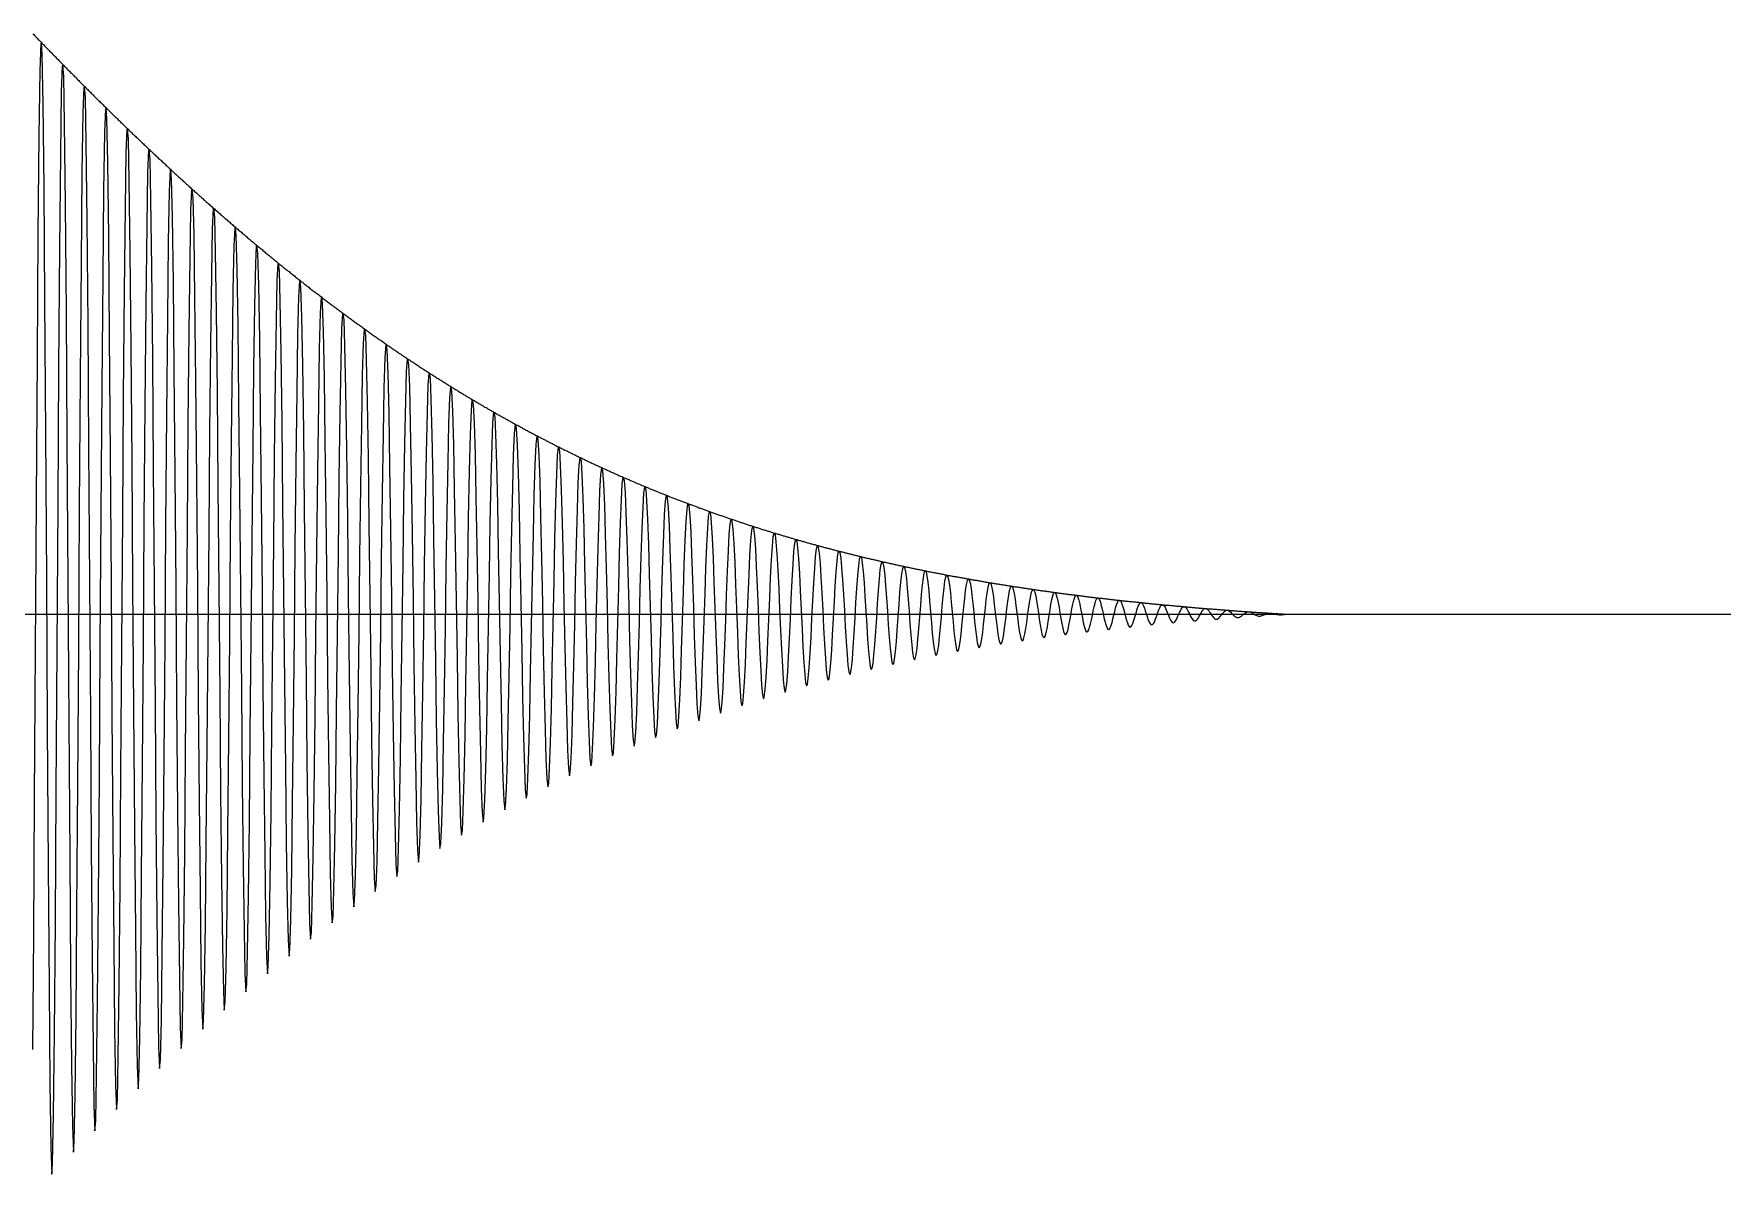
# Model space of a CAD drawing. Header units: metres. Extents: x 5 to 509, y -1 to 159.
# Drawn here: x 83.37 to 99.03, y 45.8 to 56.39 of the extents above; entities that cross this region are included whole.
import ezdxf

# ---------------------------------------------------------------- set-up
doc = ezdxf.new("R2010")
doc.units = ezdxf.units.M
doc.linetypes.add('DASHED', pattern=[0.6, 0.35, -0.25])
doc.layers.add('BASE', color=8, linetype='Continuous')
doc.layers.add('WAVE', color=7, linetype='Continuous')

msp = doc.modelspace()

# ---------------------------------------------------------------- linework, layer by layer
at = {"layer": 'BASE'}
msp.add_line((29, 51), (501, 51), dxfattribs=at)
at = {"layer": 'WAVE', "linetype": 'DASHED'}
msp.add_lwpolyline([(83.367, 56.386), (83.375, 56.378), (83.383, 56.369), (83.392, 56.36), (83.4, 56.352), (83.408, 56.343), (83.417, 56.334), (83.425, 56.326), (83.433, 56.317), (83.442, 56.308), (83.45, 56.3), (83.458, 56.291), (83.467, 56.283), (83.475, 56.274), (83.483, 56.265), (83.492, 56.257), (83.5, 56.248), (83.508, 56.24), (83.517, 56.231), (83.525, 56.223), (83.533, 56.214), (83.542, 56.205), (83.55, 56.197), (83.558, 56.188), (83.567, 56.18), (83.575, 56.171), (83.583, 56.163), (83.592, 56.154), (83.6, 56.146), (83.608, 56.137), (83.617, 56.129), (83.625, 56.12), (83.633, 56.112), (83.642, 56.103), (83.65, 56.095), (83.658, 56.086), (83.667, 56.078), (83.675, 56.069), (83.683, 56.061), (83.692, 56.052), (83.7, 56.044), (83.708, 56.036), (83.717, 56.027), (83.725, 56.019), (83.733, 56.01), (83.742, 56.002), (83.75, 55.993), (83.758, 55.985), (83.767, 55.977), (83.775, 55.968), (83.783, 55.96), (83.792, 55.951), (83.8, 55.943), (83.808, 55.935), (83.817, 55.926), (83.825, 55.918), (83.833, 55.91), (83.842, 55.901), (83.85, 55.893), (83.858, 55.884), (83.867, 55.876), (83.875, 55.868), (83.883, 55.86), (83.892, 55.851), (83.9, 55.843), (83.908, 55.835), (83.917, 55.826), (83.925, 55.818), (83.933, 55.81), (83.942, 55.801), (83.95, 55.793), (83.958, 55.785), (83.967, 55.777), (83.975, 55.768), (83.983, 55.76), (83.992, 55.752), (84, 55.744), (84.008, 55.735), (84.017, 55.727), (84.025, 55.719), (84.033, 55.711), (84.042, 55.703), (84.05, 55.694), (84.058, 55.686), (84.067, 55.678), (84.075, 55.67), (84.083, 55.662), (84.092, 55.653), (84.1, 55.645), (84.108, 55.637), (84.117, 55.629), (84.125, 55.621), (84.133, 55.613), (84.142, 55.605), (84.15, 55.596), (84.158, 55.588), (84.167, 55.58), (84.175, 55.572), (84.183, 55.564), (84.192, 55.556), (84.2, 55.548), (84.208, 55.54), (84.217, 55.532), (84.225, 55.524), (84.233, 55.516), (84.242, 55.508), (84.25, 55.5), (84.258, 55.492), (84.267, 55.483), (84.275, 55.475), (84.283, 55.467), (84.292, 55.459), (84.3, 55.451), (84.308, 55.443), (84.317, 55.435), (84.325, 55.427), (84.333, 55.42), (84.342, 55.412), (84.35, 55.404), (84.358, 55.396), (84.367, 55.388), (84.375, 55.38), (84.383, 55.372), (84.392, 55.364), (84.4, 55.356), (84.408, 55.348), (84.417, 55.34), (84.425, 55.332), (84.433, 55.324), (84.442, 55.316), (84.45, 55.309), (84.458, 55.301), (84.467, 55.293), (84.475, 55.285), (84.483, 55.277), (84.492, 55.269), (84.5, 55.262), (84.508, 55.254), (84.517, 55.246), (84.525, 55.238), (84.533, 55.23), (84.542, 55.222), (84.55, 55.215), (84.558, 55.207), (84.567, 55.199), (84.575, 55.191), (84.583, 55.184), (84.592, 55.176), (84.6, 55.168), (84.608, 55.16), (84.617, 55.153), (84.625, 55.145), (84.633, 55.137), (84.642, 55.129), (84.65, 55.122), (84.658, 55.114), (84.667, 55.106), (84.675, 55.099), (84.683, 55.091), (84.692, 55.083), (84.7, 55.076), (84.708, 55.068), (84.717, 55.06), (84.725, 55.053), (84.733, 55.045), (84.742, 55.037), (84.75, 55.03), (84.758, 55.022), (84.767, 55.015), (84.775, 55.007), (84.783, 54.999), (84.792, 54.992), (84.8, 54.984), (84.808, 54.977), (84.817, 54.969), (84.825, 54.962), (84.833, 54.954), (84.842, 54.947), (84.85, 54.939), (84.858, 54.931), (84.867, 54.924), (84.875, 54.916), (84.883, 54.909), (84.892, 54.901), (84.9, 54.894), (84.908, 54.887), (84.917, 54.879), (84.925, 54.872), (84.933, 54.864), (84.942, 54.857), (84.95, 54.849), (84.958, 54.842), (84.967, 54.834), (84.975, 54.827), (84.983, 54.82), (84.992, 54.812), (85, 54.805), (85.008, 54.797), (85.017, 54.79), (85.025, 54.783), (85.033, 54.775), (85.042, 54.768), (85.05, 54.761), (85.058, 54.753), (85.067, 54.746), (85.075, 54.739), (85.083, 54.731), (85.092, 54.724), (85.1, 54.717), (85.108, 54.709), (85.117, 54.702), (85.125, 54.695), (85.133, 54.688), (85.142, 54.68), (85.15, 54.673), (85.158, 54.666), (85.167, 54.659), (85.175, 54.651), (85.183, 54.644), (85.192, 54.637), (85.2, 54.63), (85.208, 54.623), (85.217, 54.615), (85.225, 54.608), (85.233, 54.601), (85.242, 54.594), (85.25, 54.587), (85.258, 54.58), (85.267, 54.572), (85.275, 54.565), (85.283, 54.558), (85.292, 54.551), (85.3, 54.544), (85.308, 54.537), (85.317, 54.53), (85.325, 54.523), (85.333, 54.516), (85.342, 54.508), (85.35, 54.501), (85.358, 54.494), (85.367, 54.487), (85.375, 54.48), (85.383, 54.473), (85.392, 54.466), (85.4, 54.459), (85.408, 54.452), (85.417, 54.445), (85.425, 54.438), (85.433, 54.431), (85.442, 54.424), (85.45, 54.417), (85.458, 54.41), (85.467, 54.403), (85.475, 54.396), (85.483, 54.39), (85.492, 54.383), (85.5, 54.376), (85.508, 54.369), (85.517, 54.362), (85.525, 54.355), (85.533, 54.348), (85.542, 54.341), (85.55, 54.334), (85.558, 54.328), (85.567, 54.321), (85.575, 54.314), (85.583, 54.307), (85.592, 54.3), (85.6, 54.293), (85.608, 54.287), (85.617, 54.28), (85.625, 54.273), (85.633, 54.266), (85.642, 54.259), (85.65, 54.253), (85.658, 54.246), (85.667, 54.239), (85.675, 54.232), (85.683, 54.226), (85.692, 54.219), (85.7, 54.212), (85.708, 54.205), (85.717, 54.199), (85.725, 54.192), (85.733, 54.185), (85.742, 54.179), (85.75, 54.172), (85.758, 54.165), (85.767, 54.159), (85.775, 54.152), (85.783, 54.145), (85.792, 54.139), (85.8, 54.132), (85.808, 54.126), (85.817, 54.119), (85.825, 54.112), (85.833, 54.106), (85.842, 54.099), (85.85, 54.093), (85.858, 54.086), (85.867, 54.08), (85.875, 54.073), (85.883, 54.066), (85.892, 54.06), (85.9, 54.053), (85.908, 54.047), (85.917, 54.04), (85.925, 54.034), (85.933, 54.027), (85.942, 54.021), (85.95, 54.014), (85.958, 54.008), (85.967, 54.002), (85.975, 53.995), (85.983, 53.989), (85.992, 53.982), (86, 53.976), (86.008, 53.969), (86.017, 53.963), (86.025, 53.957), (86.033, 53.95), (86.042, 53.944), (86.05, 53.937), (86.058, 53.931), (86.067, 53.925), (86.075, 53.918), (86.083, 53.912), (86.092, 53.906), (86.1, 53.899), (86.108, 53.893), (86.117, 53.887), (86.125, 53.881), (86.133, 53.874), (86.142, 53.868), (86.15, 53.862), (86.158, 53.855), (86.167, 53.849), (86.175, 53.843), (86.183, 53.837), (86.192, 53.83), (86.2, 53.824), (86.208, 53.818), (86.217, 53.812), (86.225, 53.806), (86.233, 53.799), (86.242, 53.793), (86.25, 53.787), (86.258, 53.781), (86.267, 53.775), (86.275, 53.769), (86.283, 53.763), (86.292, 53.756), (86.3, 53.75), (86.308, 53.744), (86.317, 53.738), (86.325, 53.732), (86.333, 53.726), (86.342, 53.72), (86.35, 53.714), (86.358, 53.708), (86.367, 53.702), (86.375, 53.696), (86.383, 53.69), (86.392, 53.684), (86.4, 53.678), (86.408, 53.672), (86.417, 53.666), (86.425, 53.66), (86.433, 53.654), (86.442, 53.648), (86.45, 53.642), (86.458, 53.636), (86.467, 53.63), (86.475, 53.624), (86.483, 53.618), (86.492, 53.612), (86.5, 53.606), (86.508, 53.6), (86.517, 53.594), (86.525, 53.588), (86.533, 53.582), (86.542, 53.577), (86.55, 53.571), (86.558, 53.565), (86.567, 53.559), (86.575, 53.553), (86.583, 53.547), (86.592, 53.542), (86.6, 53.536), (86.608, 53.53), (86.617, 53.524), (86.625, 53.518), (86.633, 53.513), (86.642, 53.507), (86.65, 53.501), (86.658, 53.495), (86.667, 53.49), (86.675, 53.484), (86.683, 53.478), (86.692, 53.472), (86.7, 53.467), (86.708, 53.461), (86.717, 53.455), (86.725, 53.45), (86.733, 53.444), (86.742, 53.438), (86.75, 53.433), (86.758, 53.427), (86.767, 53.421), (86.775, 53.416), (86.783, 53.41), (86.792, 53.404), (86.8, 53.399), (86.808, 53.393), (86.817, 53.388), (86.825, 53.382), (86.833, 53.376), (86.842, 53.371), (86.85, 53.365), (86.858, 53.36), (86.867, 53.354), (86.875, 53.349), (86.883, 53.343), (86.892, 53.338), (86.9, 53.332), (86.908, 53.327), (86.917, 53.321), (86.925, 53.316), (86.933, 53.31), (86.942, 53.305), (86.95, 53.299), (86.958, 53.294), (86.967, 53.288), (86.975, 53.283), (86.983, 53.277), (86.992, 53.272), (87, 53.267), (87.008, 53.261), (87.017, 53.256), (87.025, 53.25), (87.033, 53.245), (87.042, 53.24), (87.05, 53.234), (87.058, 53.229), (87.067, 53.224), (87.075, 53.218), (87.083, 53.213), (87.092, 53.208), (87.1, 53.202), (87.108, 53.197), (87.117, 53.192), (87.125, 53.187), (87.133, 53.181), (87.142, 53.176), (87.15, 53.171), (87.158, 53.166), (87.167, 53.16), (87.175, 53.155), (87.183, 53.15), (87.192, 53.145), (87.2, 53.139), (87.208, 53.134), (87.217, 53.129), (87.225, 53.124), (87.233, 53.119), (87.242, 53.113), (87.25, 53.108), (87.258, 53.103), (87.267, 53.098), (87.275, 53.093), (87.283, 53.088), (87.292, 53.083), (87.3, 53.078), (87.308, 53.072), (87.317, 53.067), (87.325, 53.062), (87.333, 53.057), (87.342, 53.052), (87.35, 53.047), (87.358, 53.042), (87.367, 53.037), (87.375, 53.032), (87.383, 53.027), (87.392, 53.022), (87.4, 53.017), (87.408, 53.012), (87.417, 53.007), (87.425, 53.002), (87.433, 52.997), (87.442, 52.992), (87.45, 52.987), (87.458, 52.982), (87.467, 52.977), (87.475, 52.972), (87.483, 52.967), (87.492, 52.962), (87.5, 52.957), (87.508, 52.953), (87.517, 52.948), (87.525, 52.943), (87.533, 52.938), (87.542, 52.933), (87.55, 52.928), (87.558, 52.923), (87.567, 52.919), (87.575, 52.914), (87.583, 52.909), (87.592, 52.904), (87.6, 52.899), (87.608, 52.894), (87.617, 52.89), (87.625, 52.885), (87.633, 52.88), (87.642, 52.875), (87.65, 52.871), (87.658, 52.866), (87.667, 52.861), (87.675, 52.856), (87.683, 52.852), (87.692, 52.847), (87.7, 52.842), (87.708, 52.837), (87.717, 52.833), (87.725, 52.828), (87.733, 52.823), (87.742, 52.819), (87.75, 52.814), (87.758, 52.809), (87.767, 52.805), (87.775, 52.8), (87.783, 52.795), (87.792, 52.791), (87.8, 52.786), (87.808, 52.782), (87.817, 52.777), (87.825, 52.772), (87.833, 52.768), (87.842, 52.763), (87.85, 52.759), (87.858, 52.754), (87.867, 52.75), (87.875, 52.745), (87.883, 52.741), (87.892, 52.736), (87.9, 52.732), (87.908, 52.727), (87.917, 52.722), (87.925, 52.718), (87.933, 52.714), (87.942, 52.709), (87.95, 52.705), (87.958, 52.7), (87.967, 52.696), (87.975, 52.691), (87.983, 52.687), (87.992, 52.682), (88, 52.678), (88.008, 52.673), (88.017, 52.669), (88.025, 52.665), (88.033, 52.66), (88.042, 52.656), (88.05, 52.652), (88.058, 52.647), (88.067, 52.643), (88.075, 52.638), (88.083, 52.634), (88.092, 52.63), (88.1, 52.625), (88.108, 52.621), (88.117, 52.617), (88.125, 52.613), (88.133, 52.608), (88.142, 52.604), (88.15, 52.6), (88.158, 52.595), (88.167, 52.591), (88.175, 52.587), (88.183, 52.583), (88.192, 52.578), (88.2, 52.574), (88.208, 52.57), (88.217, 52.566), (88.225, 52.561), (88.233, 52.557), (88.242, 52.553), (88.25, 52.549), (88.258, 52.545), (88.267, 52.541), (88.275, 52.536), (88.283, 52.532), (88.292, 52.528), (88.3, 52.524), (88.308, 52.52), (88.317, 52.516), (88.325, 52.512), (88.333, 52.507), (88.342, 52.503), (88.35, 52.499), (88.358, 52.495), (88.367, 52.491), (88.375, 52.487), (88.383, 52.483), (88.392, 52.479), (88.4, 52.475), (88.408, 52.471), (88.417, 52.467), (88.425, 52.463), (88.433, 52.459), (88.442, 52.455), (88.45, 52.451), (88.458, 52.447), (88.467, 52.443), (88.475, 52.439), (88.483, 52.435), (88.492, 52.431), (88.5, 52.427), (88.508, 52.423), (88.517, 52.419), (88.525, 52.415), (88.533, 52.411), (88.542, 52.407), (88.55, 52.403), (88.558, 52.399), (88.567, 52.395), (88.575, 52.392), (88.583, 52.388), (88.592, 52.384), (88.6, 52.38), (88.608, 52.376), (88.617, 52.372), (88.625, 52.368), (88.633, 52.365), (88.642, 52.361), (88.65, 52.357), (88.658, 52.353), (88.667, 52.349), (88.675, 52.346), (88.683, 52.342), (88.692, 52.338), (88.7, 52.334), (88.708, 52.33), (88.717, 52.327), (88.725, 52.323), (88.733, 52.319), (88.742, 52.315), (88.75, 52.312), (88.758, 52.308), (88.767, 52.304), (88.775, 52.301), (88.783, 52.297), (88.792, 52.293), (88.8, 52.289), (88.808, 52.286), (88.817, 52.282), (88.825, 52.278), (88.833, 52.275), (88.842, 52.271), (88.85, 52.267), (88.858, 52.264), (88.867, 52.26), (88.875, 52.257), (88.883, 52.253), (88.892, 52.249), (88.9, 52.246), (88.908, 52.242), (88.917, 52.239), (88.925, 52.235), (88.933, 52.231), (88.942, 52.228), (88.95, 52.224), (88.958, 52.221), (88.967, 52.217), (88.975, 52.214), (88.983, 52.21), (88.992, 52.207), (89, 52.203), (89.008, 52.2), (89.017, 52.196), (89.025, 52.193), (89.033, 52.189), (89.042, 52.186), (89.05, 52.182), (89.058, 52.179), (89.067, 52.175), (89.075, 52.172), (89.083, 52.168), (89.092, 52.165), (89.1, 52.161), (89.108, 52.158), (89.117, 52.155), (89.125, 52.151), (89.133, 52.148), (89.142, 52.144), (89.15, 52.141), (89.158, 52.138), (89.167, 52.134), (89.175, 52.131), (89.183, 52.128), (89.192, 52.124), (89.2, 52.121), (89.208, 52.117), (89.217, 52.114), (89.225, 52.111), (89.233, 52.107), (89.242, 52.104), (89.25, 52.101), (89.258, 52.098), (89.267, 52.094), (89.275, 52.091), (89.283, 52.088), (89.292, 52.084), (89.3, 52.081), (89.308, 52.078), (89.317, 52.075), (89.325, 52.071), (89.333, 52.068), (89.342, 52.065), (89.35, 52.062), (89.358, 52.059), (89.367, 52.055), (89.375, 52.052), (89.383, 52.049), (89.392, 52.046), (89.4, 52.043), (89.408, 52.039), (89.417, 52.036), (89.425, 52.033), (89.433, 52.03), (89.442, 52.027), (89.45, 52.024), (89.458, 52.02), (89.467, 52.017), (89.475, 52.014), (89.483, 52.011), (89.492, 52.008), (89.5, 52.005), (89.508, 52.002), (89.517, 51.999), (89.525, 51.996), (89.533, 51.993), (89.542, 51.989), (89.55, 51.986), (89.558, 51.983), (89.567, 51.98), (89.575, 51.977), (89.583, 51.974), (89.592, 51.971), (89.6, 51.968), (89.608, 51.965), (89.617, 51.962), (89.625, 51.959), (89.633, 51.956), (89.642, 51.953), (89.65, 51.95), (89.658, 51.947), (89.667, 51.944), (89.675, 51.941), (89.683, 51.938), (89.692, 51.935), (89.7, 51.932), (89.708, 51.929), (89.717, 51.927), (89.725, 51.924), (89.733, 51.921), (89.742, 51.918), (89.75, 51.915), (89.758, 51.912), (89.767, 51.909), (89.775, 51.906), (89.783, 51.903), (89.792, 51.9), (89.8, 51.898), (89.808, 51.895), (89.817, 51.892), (89.825, 51.889), (89.833, 51.886), (89.842, 51.883), (89.85, 51.881), (89.858, 51.878), (89.867, 51.875), (89.875, 51.872), (89.883, 51.869), (89.892, 51.866), (89.9, 51.864), (89.908, 51.861), (89.917, 51.858), (89.925, 51.855), (89.933, 51.853), (89.942, 51.85), (89.95, 51.847), (89.958, 51.844), (89.967, 51.842), (89.975, 51.839), (89.983, 51.836), (89.992, 51.833), (90, 51.831), (90.008, 51.828), (90.017, 51.825), (90.025, 51.823), (90.033, 51.82), (90.042, 51.817), (90.05, 51.814), (90.058, 51.812), (90.067, 51.809), (90.075, 51.806), (90.083, 51.804), (90.092, 51.801), (90.1, 51.798), (90.108, 51.796), (90.117, 51.793), (90.125, 51.791), (90.133, 51.788), (90.142, 51.785), (90.15, 51.783), (90.158, 51.78), (90.167, 51.778), (90.175, 51.775), (90.183, 51.772), (90.192, 51.77), (90.2, 51.767), (90.208, 51.765), (90.217, 51.762), (90.225, 51.76), (90.233, 51.757), (90.242, 51.754), (90.25, 51.752), (90.258, 51.749), (90.267, 51.747), (90.275, 51.744), (90.283, 51.742), (90.292, 51.739), (90.3, 51.737), (90.308, 51.734), (90.317, 51.732), (90.325, 51.729), (90.333, 51.727), (90.342, 51.724), (90.35, 51.722), (90.358, 51.719), (90.367, 51.717), (90.375, 51.715), (90.383, 51.712), (90.392, 51.71), (90.4, 51.707), (90.408, 51.705), (90.417, 51.702), (90.425, 51.7), (90.433, 51.698), (90.442, 51.695), (90.45, 51.693), (90.458, 51.69), (90.467, 51.688), (90.475, 51.686), (90.483, 51.683), (90.492, 51.681), (90.5, 51.678), (90.508, 51.676), (90.517, 51.674), (90.525, 51.671), (90.533, 51.669), (90.542, 51.667), (90.55, 51.664), (90.558, 51.662), (90.567, 51.66), (90.575, 51.657), (90.583, 51.655), (90.592, 51.653), (90.6, 51.65), (90.608, 51.648), (90.617, 51.646), (90.625, 51.644), (90.633, 51.641), (90.642, 51.639), (90.65, 51.637), (90.658, 51.635), (90.667, 51.632), (90.675, 51.63), (90.683, 51.628), (90.692, 51.626), (90.7, 51.623), (90.708, 51.621), (90.717, 51.619), (90.725, 51.617), (90.733, 51.614), (90.742, 51.612), (90.75, 51.61), (90.758, 51.608), (90.767, 51.606), (90.775, 51.603), (90.783, 51.601), (90.792, 51.599), (90.8, 51.597), (90.808, 51.595), (90.817, 51.593), (90.825, 51.59), (90.833, 51.588), (90.842, 51.586), (90.85, 51.584), (90.858, 51.582), (90.867, 51.58), (90.875, 51.578), (90.883, 51.575), (90.892, 51.573), (90.9, 51.571), (90.908, 51.569), (90.917, 51.567), (90.925, 51.565), (90.933, 51.563), (90.942, 51.561), (90.95, 51.559), (90.958, 51.557), (90.967, 51.555), (90.975, 51.553), (90.983, 51.55), (90.992, 51.548), (91, 51.546), (91.008, 51.544), (91.017, 51.542), (91.025, 51.54), (91.033, 51.538), (91.042, 51.536), (91.05, 51.534), (91.058, 51.532), (91.067, 51.53), (91.075, 51.528), (91.083, 51.526), (91.092, 51.524), (91.1, 51.522), (91.108, 51.52), (91.117, 51.518), (91.125, 51.516), (91.133, 51.514), (91.142, 51.512), (91.15, 51.51), (91.158, 51.508), (91.167, 51.507), (91.175, 51.505), (91.183, 51.503), (91.192, 51.501), (91.2, 51.499), (91.208, 51.497), (91.217, 51.495), (91.225, 51.493), (91.233, 51.491), (91.242, 51.489), (91.25, 51.487), (91.258, 51.485), (91.267, 51.484), (91.275, 51.482), (91.283, 51.48), (91.292, 51.478), (91.3, 51.476), (91.308, 51.474), (91.317, 51.472), (91.325, 51.47), (91.333, 51.469), (91.342, 51.467), (91.35, 51.465), (91.358, 51.463), (91.367, 51.461), (91.375, 51.459), (91.383, 51.458), (91.392, 51.456), (91.4, 51.454), (91.408, 51.452), (91.417, 51.45), (91.425, 51.449), (91.433, 51.447), (91.442, 51.445), (91.45, 51.443), (91.458, 51.441), (91.467, 51.44), (91.475, 51.438), (91.483, 51.436), (91.492, 51.434), (91.5, 51.433), (91.508, 51.431), (91.517, 51.429), (91.525, 51.427), (91.533, 51.426), (91.542, 51.424), (91.55, 51.422), (91.558, 51.42), (91.567, 51.419), (91.575, 51.417), (91.583, 51.415), (91.592, 51.414), (91.6, 51.412), (91.608, 51.41), (91.617, 51.408), (91.625, 51.407), (91.633, 51.405), (91.642, 51.403), (91.65, 51.402), (91.658, 51.4), (91.667, 51.398), (91.675, 51.397), (91.683, 51.395), (91.692, 51.393), (91.7, 51.392), (91.708, 51.39), (91.717, 51.388), (91.725, 51.387), (91.733, 51.385), (91.742, 51.384), (91.75, 51.382), (91.758, 51.38), (91.767, 51.379), (91.775, 51.377), (91.783, 51.375), (91.792, 51.374), (91.8, 51.372), (91.808, 51.371), (91.817, 51.369), (91.825, 51.367), (91.833, 51.366), (91.842, 51.364), (91.85, 51.363), (91.858, 51.361), (91.867, 51.36), (91.875, 51.358), (91.883, 51.356), (91.892, 51.355), (91.9, 51.353), (91.908, 51.352), (91.917, 51.35), (91.925, 51.349), (91.933, 51.347), (91.942, 51.346), (91.95, 51.344), (91.958, 51.343), (91.967, 51.341), (91.975, 51.34), (91.983, 51.338), (91.992, 51.337), (92, 51.335), (92.008, 51.334), (92.017, 51.332), (92.025, 51.331), (92.033, 51.329), (92.042, 51.328), (92.05, 51.326), (92.058, 51.325), (92.067, 51.323), (92.075, 51.322), (92.083, 51.32), (92.092, 51.319), (92.1, 51.317), (92.108, 51.316), (92.117, 51.315), (92.125, 51.313), (92.133, 51.312), (92.142, 51.31), (92.15, 51.309), (92.158, 51.307), (92.167, 51.306), (92.175, 51.305), (92.183, 51.303), (92.192, 51.302), (92.2, 51.3), (92.208, 51.299), (92.217, 51.298), (92.225, 51.296), (92.233, 51.295), (92.242, 51.293), (92.25, 51.292), (92.258, 51.291), (92.267, 51.289), (92.275, 51.288), (92.283, 51.286), (92.292, 51.285), (92.3, 51.284), (92.308, 51.282), (92.317, 51.281), (92.325, 51.28), (92.333, 51.278), (92.342, 51.277), (92.35, 51.276), (92.358, 51.274), (92.367, 51.273), (92.375, 51.272), (92.383, 51.27), (92.392, 51.269), (92.4, 51.268), (92.408, 51.266), (92.417, 51.265), (92.425, 51.264), (92.433, 51.263), (92.442, 51.261), (92.45, 51.26), (92.458, 51.259), (92.467, 51.257), (92.475, 51.256), (92.483, 51.255), (92.492, 51.254), (92.5, 51.252), (92.508, 51.251), (92.517, 51.25), (92.525, 51.248), (92.533, 51.247), (92.542, 51.246), (92.55, 51.245), (92.558, 51.243), (92.567, 51.242), (92.575, 51.241), (92.583, 51.24), (92.592, 51.238), (92.6, 51.237), (92.608, 51.236), (92.617, 51.235), (92.625, 51.234), (92.633, 51.232), (92.642, 51.231), (92.65, 51.23), (92.658, 51.229), (92.667, 51.228), (92.675, 51.226), (92.683, 51.225), (92.692, 51.224), (92.7, 51.223), (92.708, 51.222), (92.717, 51.22), (92.725, 51.219), (92.733, 51.218), (92.742, 51.217), (92.75, 51.216), (92.758, 51.215), (92.767, 51.213), (92.775, 51.212), (92.783, 51.211), (92.792, 51.21), (92.8, 51.209), (92.808, 51.208), (92.817, 51.206), (92.825, 51.205), (92.833, 51.204), (92.842, 51.203), (92.85, 51.202), (92.858, 51.201), (92.867, 51.2), (92.875, 51.199), (92.883, 51.197), (92.892, 51.196), (92.9, 51.195), (92.908, 51.194), (92.917, 51.193), (92.925, 51.192), (92.933, 51.191), (92.942, 51.19), (92.95, 51.189), (92.958, 51.188), (92.967, 51.186), (92.975, 51.185), (92.983, 51.184), (92.992, 51.183), (93, 51.182), (93.008, 51.181), (93.017, 51.18), (93.025, 51.179), (93.033, 51.178), (93.042, 51.177), (93.05, 51.176), (93.058, 51.175), (93.067, 51.174), (93.075, 51.173), (93.083, 51.172), (93.092, 51.171), (93.1, 51.17), (93.108, 51.169), (93.117, 51.167), (93.125, 51.166), (93.133, 51.165), (93.142, 51.164), (93.15, 51.163), (93.158, 51.162), (93.167, 51.161), (93.175, 51.16), (93.183, 51.159), (93.192, 51.158), (93.2, 51.157), (93.208, 51.156), (93.217, 51.155), (93.225, 51.154), (93.233, 51.153), (93.242, 51.152), (93.25, 51.151), (93.258, 51.15), (93.267, 51.149), (93.275, 51.149), (93.283, 51.148), (93.292, 51.147), (93.3, 51.146), (93.308, 51.145), (93.317, 51.144), (93.325, 51.143), (93.333, 51.142), (93.342, 51.141), (93.35, 51.14), (93.358, 51.139), (93.367, 51.138), (93.375, 51.137), (93.383, 51.136), (93.392, 51.135), (93.4, 51.134), (93.408, 51.133), (93.417, 51.132), (93.425, 51.132), (93.433, 51.131), (93.442, 51.13), (93.45, 51.129), (93.458, 51.128), (93.467, 51.127), (93.475, 51.126), (93.483, 51.125), (93.492, 51.124), (93.5, 51.123), (93.508, 51.122), (93.517, 51.122), (93.525, 51.121), (93.533, 51.12), (93.542, 51.119), (93.55, 51.118), (93.558, 51.117), (93.567, 51.116), (93.575, 51.115), (93.583, 51.115), (93.592, 51.114), (93.6, 51.113), (93.608, 51.112), (93.617, 51.111), (93.625, 51.11), (93.633, 51.109), (93.642, 51.109), (93.65, 51.108), (93.658, 51.107), (93.667, 51.106), (93.675, 51.105), (93.683, 51.104), (93.692, 51.103), (93.7, 51.103), (93.708, 51.102), (93.717, 51.101), (93.725, 51.1), (93.733, 51.099), (93.742, 51.098), (93.75, 51.098), (93.758, 51.097), (93.767, 51.096), (93.775, 51.095), (93.783, 51.094), (93.792, 51.094), (93.8, 51.093), (93.808, 51.092), (93.817, 51.091), (93.825, 51.09), (93.833, 51.09), (93.842, 51.089), (93.85, 51.088), (93.858, 51.087), (93.867, 51.086), (93.875, 51.086), (93.883, 51.085), (93.892, 51.084), (93.9, 51.083), (93.908, 51.083), (93.917, 51.082), (93.925, 51.081), (93.933, 51.08), (93.942, 51.08), (93.95, 51.079), (93.958, 51.078), (93.967, 51.077), (93.975, 51.076), (93.983, 51.076), (93.992, 51.075), (94, 51.074), (94.008, 51.074), (94.017, 51.073), (94.025, 51.072), (94.033, 51.071), (94.042, 51.071), (94.05, 51.07), (94.058, 51.069), (94.067, 51.068), (94.075, 51.068), (94.083, 51.067), (94.092, 51.066), (94.1, 51.065), (94.108, 51.065), (94.117, 51.064), (94.125, 51.063), (94.133, 51.063), (94.142, 51.062), (94.15, 51.061), (94.158, 51.061), (94.167, 51.06), (94.175, 51.059), (94.183, 51.058), (94.192, 51.058), (94.2, 51.057), (94.208, 51.056), (94.217, 51.056), (94.225, 51.055), (94.233, 51.054), (94.242, 51.054), (94.25, 51.053), (94.258, 51.052), (94.267, 51.052), (94.275, 51.051), (94.283, 51.05), (94.292, 51.05), (94.3, 51.049), (94.308, 51.048), (94.317, 51.048), (94.325, 51.047), (94.333, 51.046), (94.342, 51.046), (94.35, 51.045), (94.358, 51.044), (94.367, 51.044), (94.375, 51.043), (94.383, 51.042), (94.392, 51.042), (94.4, 51.041), (94.408, 51.04), (94.417, 51.04), (94.425, 51.039), (94.433, 51.039), (94.442, 51.038), (94.45, 51.037), (94.458, 51.037), (94.467, 51.036), (94.475, 51.035), (94.483, 51.035), (94.492, 51.034), (94.5, 51.034), (94.508, 51.033), (94.517, 51.032), (94.525, 51.032), (94.533, 51.031), (94.542, 51.03), (94.55, 51.03), (94.558, 51.029), (94.567, 51.029), (94.575, 51.028), (94.583, 51.027), (94.592, 51.027), (94.6, 51.026), (94.608, 51.026), (94.617, 51.025), (94.625, 51.025), (94.633, 51.024), (94.642, 51.023), (94.65, 51.023), (94.658, 51.022), (94.667, 51.022), (94.675, 51.021), (94.683, 51.02), (94.692, 51.02), (94.7, 51.019), (94.708, 51.019), (94.717, 51.018), (94.725, 51.018), (94.733, 51.017), (94.742, 51.017), (94.75, 51.016), (94.758, 51.015), (94.767, 51.015), (94.775, 51.014), (94.783, 51.014), (94.792, 51.013), (94.8, 51.013), (94.808, 51.012), (94.817, 51.012), (94.825, 51.011), (94.833, 51.01), (94.842, 51.01), (94.85, 51.009), (94.858, 51.009), (94.867, 51.008), (94.875, 51.008), (94.883, 51.007), (94.892, 51.007), (94.9, 51.006), (94.908, 51.006), (94.917, 51.005), (94.925, 51.005), (94.933, 51.004), (94.942, 51.004), (94.95, 51.003), (94.958, 51.003), (94.967, 51.002), (94.975, 51.002), (94.983, 51.001), (94.992, 51.001), (95, 51), (495, 51)], dxfattribs=at)
at = {"layer": 'WAVE'}
msp.add_lwpolyline([(83.367, 46.963), (83.375, 48.029), (83.383, 49.293), (83.392, 50.669), (83.4, 52.063), (83.408, 53.381), (83.417, 54.532), (83.425, 55.439), (83.433, 56.041), (83.442, 56.298), (83.45, 56.194), (83.458, 55.737), (83.467, 54.959), (83.475, 53.914), (83.483, 52.674), (83.492, 51.325), (83.5, 49.957), (83.508, 48.665), (83.517, 47.537), (83.525, 46.647), (83.533, 46.057), (83.542, 45.804), (83.55, 45.907), (83.558, 46.355), (83.567, 47.118), (83.575, 48.143), (83.583, 49.358), (83.592, 50.682), (83.6, 52.022), (83.608, 53.289), (83.617, 54.396), (83.625, 55.268), (83.633, 55.846), (83.642, 56.093), (83.65, 55.993), (83.658, 55.553), (83.667, 54.805), (83.675, 53.801), (83.683, 52.609), (83.692, 51.312), (83.7, 49.998), (83.708, 48.756), (83.717, 47.672), (83.725, 46.817), (83.733, 46.25), (83.742, 46.008), (83.75, 46.106), (83.758, 46.537), (83.767, 47.27), (83.775, 48.255), (83.783, 49.423), (83.792, 50.694), (83.8, 51.982), (83.808, 53.199), (83.817, 54.262), (83.825, 55.099), (83.833, 55.655), (83.842, 55.892), (83.85, 55.795), (83.858, 55.373), (83.867, 54.654), (83.875, 53.69), (83.883, 52.545), (83.892, 51.3), (83.9, 50.038), (83.908, 48.846), (83.917, 47.805), (83.925, 46.984), (83.933, 46.44), (83.942, 46.208), (83.95, 46.302), (83.958, 46.716), (83.967, 47.42), (83.975, 48.365), (83.983, 49.486), (83.992, 50.707), (84, 51.942), (84.008, 53.11), (84.017, 54.13), (84.025, 54.933), (84.033, 55.466), (84.042, 55.694), (84.05, 55.601), (84.058, 55.195), (84.067, 54.506), (84.075, 53.58), (84.083, 52.482), (84.092, 51.287), (84.1, 50.077), (84.108, 48.934), (84.117, 47.935), (84.125, 47.149), (84.133, 46.627), (84.142, 46.404), (84.15, 46.495), (84.158, 46.892), (84.167, 47.567), (84.175, 48.474), (84.183, 49.549), (84.192, 50.719), (84.2, 51.904), (84.208, 53.023), (84.217, 54), (84.225, 54.77), (84.233, 55.281), (84.242, 55.499), (84.25, 55.41), (84.258, 55.021), (84.267, 54.36), (84.275, 53.473), (84.283, 52.421), (84.292, 51.275), (84.3, 50.116), (84.308, 49.02), (84.317, 48.063), (84.325, 47.31), (84.333, 46.81), (84.342, 46.597), (84.35, 46.684), (84.358, 47.065), (84.367, 47.712), (84.375, 48.58), (84.383, 49.61), (84.392, 50.73), (84.4, 51.865), (84.408, 52.937), (84.417, 53.874), (84.425, 54.611), (84.433, 55.1), (84.442, 55.308), (84.45, 55.223), (84.458, 54.85), (84.467, 54.217), (84.475, 53.368), (84.483, 52.36), (84.492, 51.264), (84.5, 50.153), (84.508, 49.105), (84.517, 48.189), (84.525, 47.468), (84.533, 46.989), (84.542, 46.786), (84.55, 46.869), (84.558, 47.234), (84.567, 47.853), (84.575, 48.684), (84.583, 49.67), (84.592, 50.742), (84.6, 51.828), (84.608, 52.854), (84.617, 53.749), (84.625, 54.455), (84.633, 54.922), (84.642, 55.122), (84.65, 55.04), (84.658, 54.683), (84.667, 54.077), (84.675, 53.265), (84.683, 52.301), (84.692, 51.252), (84.7, 50.19), (84.708, 49.187), (84.717, 48.312), (84.725, 47.622), (84.733, 47.165), (84.742, 46.97), (84.75, 47.051), (84.758, 47.399), (84.767, 47.991), (84.775, 48.786), (84.783, 49.728), (84.792, 50.753), (84.8, 51.792), (84.808, 52.772), (84.817, 53.628), (84.825, 54.302), (84.833, 54.749), (84.842, 54.939), (84.85, 54.86), (84.858, 54.52), (84.867, 53.941), (84.875, 53.164), (84.883, 52.243), (84.892, 51.241), (84.9, 50.226), (84.908, 49.268), (84.917, 48.432), (84.925, 47.773), (84.933, 47.336), (84.942, 47.151), (84.95, 47.227), (84.958, 47.561), (84.967, 48.126), (84.975, 48.885), (84.983, 49.785), (84.992, 50.765), (85, 51.756), (85.008, 52.692), (85.017, 53.509), (85.025, 54.153), (85.033, 54.579), (85.042, 54.761), (85.05, 54.686), (85.058, 54.36), (85.067, 53.807), (85.075, 53.066), (85.083, 52.186), (85.092, 51.23), (85.1, 50.262), (85.108, 49.347), (85.117, 48.549), (85.125, 47.92), (85.133, 47.504), (85.142, 47.327), (85.15, 47.4), (85.158, 47.718), (85.167, 48.258), (85.175, 48.982), (85.183, 49.841), (85.192, 50.775), (85.2, 51.721), (85.208, 52.614), (85.217, 53.394), (85.225, 54.007), (85.233, 54.414), (85.242, 54.587), (85.25, 54.515), (85.258, 54.205), (85.267, 53.677), (85.275, 52.97), (85.283, 52.131), (85.292, 51.219), (85.3, 50.296), (85.308, 49.424), (85.317, 48.663), (85.325, 48.064), (85.333, 47.667), (85.342, 47.498), (85.35, 47.568), (85.358, 47.872), (85.367, 48.386), (85.375, 49.077), (85.383, 49.896), (85.392, 50.786), (85.4, 51.687), (85.408, 52.538), (85.417, 53.281), (85.425, 53.866), (85.433, 54.253), (85.442, 54.418), (85.45, 54.349), (85.458, 54.053), (85.467, 53.551), (85.475, 52.877), (85.483, 52.078), (85.492, 51.209), (85.5, 50.329), (85.508, 49.499), (85.517, 48.774), (85.525, 48.204), (85.533, 47.826), (85.542, 47.665), (85.55, 47.732), (85.558, 48.021), (85.567, 48.511), (85.575, 49.169), (85.583, 49.948), (85.592, 50.796), (85.6, 51.654), (85.608, 52.464), (85.617, 53.171), (85.625, 53.728), (85.633, 54.097), (85.642, 54.253), (85.65, 54.188), (85.658, 53.906), (85.667, 53.427), (85.675, 52.786), (85.683, 52.026), (85.692, 51.199), (85.7, 50.362), (85.708, 49.572), (85.717, 48.882), (85.725, 48.339), (85.733, 47.98), (85.742, 47.827), (85.75, 47.891), (85.758, 48.166), (85.767, 48.633), (85.775, 49.258), (85.783, 50), (85.792, 50.806), (85.8, 51.622), (85.808, 52.393), (85.817, 53.065), (85.825, 53.594), (85.833, 53.945), (85.842, 54.093), (85.85, 54.031), (85.858, 53.763), (85.867, 53.308), (85.875, 52.698), (85.883, 51.975), (85.892, 51.189), (85.9, 50.393), (85.908, 49.642), (85.917, 48.987), (85.925, 48.471), (85.933, 48.13), (85.942, 47.985), (85.95, 48.046), (85.958, 48.307), (85.967, 48.751), (85.975, 49.345), (85.983, 50.05), (85.992, 50.816), (86, 51.591), (86.008, 52.323), (86.017, 52.962), (86.025, 53.464), (86.033, 53.797), (86.042, 53.938), (86.05, 53.879), (86.058, 53.624), (86.067, 53.192), (86.075, 52.613), (86.083, 51.926), (86.092, 51.179), (86.1, 50.424), (86.108, 49.711), (86.117, 49.089), (86.125, 48.599), (86.133, 48.275), (86.142, 48.137), (86.15, 48.195), (86.158, 48.444), (86.167, 48.865), (86.175, 49.429), (86.183, 50.098), (86.192, 50.825), (86.2, 51.561), (86.208, 52.256), (86.217, 52.862), (86.225, 53.339), (86.233, 53.654), (86.242, 53.788), (86.25, 53.732), (86.258, 53.49), (86.267, 53.08), (86.275, 52.53), (86.283, 51.878), (86.292, 51.17), (86.3, 50.454), (86.308, 49.777), (86.317, 49.187), (86.325, 48.723), (86.333, 48.416), (86.342, 48.285), (86.35, 48.34), (86.358, 48.576), (86.367, 48.975), (86.375, 49.511), (86.383, 50.145), (86.392, 50.834), (86.4, 51.532), (86.408, 52.19), (86.417, 52.765), (86.425, 53.217), (86.433, 53.516), (86.442, 53.643), (86.45, 53.589), (86.458, 53.36), (86.467, 52.971), (86.475, 52.45), (86.483, 51.832), (86.492, 51.161), (86.5, 50.482), (86.508, 49.841), (86.517, 49.282), (86.525, 48.843), (86.533, 48.552), (86.542, 48.428), (86.55, 48.481), (86.558, 48.704), (86.567, 49.082), (86.575, 49.589), (86.583, 50.19), (86.592, 50.843), (86.6, 51.504), (86.608, 52.127), (86.617, 52.671), (86.625, 53.099), (86.633, 53.382), (86.642, 53.502), (86.65, 53.451), (86.658, 53.234), (86.667, 52.866), (86.675, 52.372), (86.683, 51.788), (86.692, 51.153), (86.7, 50.51), (86.708, 49.904), (86.717, 49.374), (86.725, 48.958), (86.733, 48.683), (86.742, 48.566), (86.75, 48.616), (86.758, 48.827), (86.767, 49.185), (86.775, 49.665), (86.783, 50.234), (86.792, 50.852), (86.8, 51.477), (86.808, 52.066), (86.817, 52.581), (86.825, 52.985), (86.833, 53.253), (86.842, 53.366), (86.85, 53.318), (86.858, 53.113), (86.867, 52.764), (86.875, 52.298), (86.883, 51.745), (86.892, 51.144), (86.9, 50.537), (86.908, 49.963), (86.917, 49.463), (86.925, 49.07), (86.933, 48.81), (86.942, 48.7), (86.95, 48.747), (86.958, 48.946), (86.967, 49.285), (86.975, 49.739), (86.983, 50.276), (86.992, 50.86), (87, 51.45), (87.008, 52.008), (87.017, 52.494), (87.025, 52.876), (87.033, 53.129), (87.042, 53.235), (87.05, 53.19), (87.058, 52.996), (87.067, 52.667), (87.075, 52.226), (87.083, 51.704), (87.092, 51.136), (87.1, 50.562), (87.108, 50.021), (87.117, 49.549), (87.125, 49.178), (87.133, 48.932), (87.142, 48.828), (87.15, 48.873), (87.158, 49.061), (87.167, 49.381), (87.175, 49.809), (87.183, 50.316), (87.192, 50.868), (87.2, 51.425), (87.208, 51.951), (87.217, 52.41), (87.225, 52.77), (87.233, 53.009), (87.242, 53.109), (87.25, 53.066), (87.258, 52.883), (87.267, 52.572), (87.275, 52.156), (87.283, 51.664), (87.292, 51.129), (87.3, 50.587), (87.308, 50.077), (87.317, 49.631), (87.325, 49.281), (87.333, 49.05), (87.342, 48.952), (87.35, 48.994), (87.358, 49.172), (87.367, 49.473), (87.375, 49.877), (87.383, 50.355), (87.392, 50.875), (87.4, 51.401), (87.408, 51.896), (87.417, 52.329), (87.425, 52.669), (87.433, 52.893), (87.442, 52.988), (87.45, 52.947), (87.458, 52.774), (87.467, 52.482), (87.475, 52.09), (87.483, 51.626), (87.492, 51.121), (87.5, 50.611), (87.508, 50.13), (87.517, 49.71), (87.525, 49.381), (87.533, 49.163), (87.542, 49.071), (87.55, 49.11), (87.558, 49.278), (87.567, 49.562), (87.575, 49.943), (87.583, 50.393), (87.592, 50.882), (87.6, 51.377), (87.608, 51.844), (87.617, 52.251), (87.625, 52.571), (87.633, 52.783), (87.642, 52.872), (87.65, 52.833), (87.658, 52.67), (87.667, 52.395), (87.675, 52.026), (87.683, 51.589), (87.692, 51.114), (87.7, 50.634), (87.708, 50.181), (87.717, 49.787), (87.725, 49.476), (87.733, 49.271), (87.742, 49.185), (87.75, 49.222), (87.758, 49.38), (87.767, 49.647), (87.775, 50.005), (87.783, 50.429), (87.792, 50.889), (87.8, 51.355), (87.808, 51.794), (87.817, 52.177), (87.825, 52.477), (87.833, 52.676), (87.842, 52.76), (87.85, 52.724), (87.858, 52.57), (87.867, 52.311), (87.875, 51.964), (87.883, 51.553), (87.892, 51.107), (87.9, 50.656), (87.908, 50.231), (87.917, 49.86), (87.925, 49.568), (87.933, 49.375), (87.942, 49.294), (87.95, 49.329), (87.958, 49.478), (87.967, 49.729), (87.975, 50.066), (87.983, 50.464), (87.992, 50.896), (88, 51.333), (88.008, 51.746), (88.017, 52.105), (88.025, 52.388), (88.033, 52.574), (88.042, 52.653), (88.05, 52.619), (88.058, 52.475), (88.067, 52.231), (88.075, 51.905), (88.083, 51.52), (88.092, 51.101), (88.1, 50.677), (88.108, 50.278), (88.117, 49.93), (88.125, 49.656), (88.133, 49.475), (88.142, 49.399), (88.15, 49.432), (88.158, 49.572), (88.167, 49.808), (88.175, 50.123), (88.183, 50.497), (88.192, 50.903), (88.2, 51.313), (88.208, 51.699), (88.217, 52.037), (88.225, 52.301), (88.233, 52.476), (88.242, 52.55), (88.25, 52.518), (88.258, 52.383), (88.267, 52.155), (88.275, 51.849), (88.283, 51.487), (88.292, 51.094), (88.3, 50.697), (88.308, 50.323), (88.317, 49.996), (88.325, 49.74), (88.333, 49.571), (88.342, 49.5), (88.35, 49.531), (88.358, 49.661), (88.367, 49.883), (88.375, 50.178), (88.383, 50.528), (88.392, 50.909), (88.4, 51.293), (88.408, 51.655), (88.417, 51.971), (88.425, 52.219), (88.433, 52.383), (88.442, 52.452), (88.45, 52.422), (88.458, 52.295), (88.467, 52.081), (88.475, 51.795), (88.483, 51.456), (88.492, 51.088), (88.5, 50.717), (88.508, 50.366), (88.517, 50.061), (88.525, 49.821), (88.533, 49.662), (88.542, 49.595), (88.55, 49.625), (88.558, 49.747), (88.567, 49.954), (88.575, 50.231), (88.583, 50.559), (88.592, 50.915), (88.6, 51.274), (88.608, 51.613), (88.617, 51.909), (88.625, 52.141), (88.633, 52.294), (88.642, 52.358), (88.65, 52.33), (88.658, 52.211), (88.667, 52.011), (88.675, 51.743), (88.683, 51.427), (88.692, 51.083), (88.7, 50.735), (88.708, 50.407), (88.717, 50.122), (88.725, 49.897), (88.733, 49.749), (88.742, 49.687), (88.75, 49.714), (88.758, 49.829), (88.767, 50.023), (88.775, 50.281), (88.783, 50.588), (88.792, 50.92), (88.8, 51.256), (88.808, 51.573), (88.817, 51.849), (88.825, 52.066), (88.833, 52.209), (88.842, 52.269), (88.85, 52.242), (88.858, 52.131), (88.867, 51.944), (88.875, 51.694), (88.883, 51.398), (88.892, 51.077), (88.9, 50.753), (88.908, 50.447), (88.917, 50.18), (88.925, 49.971), (88.933, 49.833), (88.942, 49.775), (88.95, 49.8), (88.958, 49.907), (88.967, 50.088), (88.975, 50.329), (88.983, 50.615), (88.992, 50.925), (89, 51.239), (89.008, 51.534), (89.017, 51.792), (89.025, 51.994), (89.033, 52.127), (89.042, 52.183), (89.05, 52.159), (89.058, 52.055), (89.067, 51.881), (89.075, 51.647), (89.083, 51.371), (89.092, 51.072), (89.1, 50.769), (89.108, 50.484), (89.117, 50.236), (89.125, 50.04), (89.133, 49.912), (89.142, 49.858), (89.15, 49.882), (89.158, 49.982), (89.167, 50.15), (89.175, 50.375), (89.183, 50.641), (89.192, 50.931), (89.2, 51.223), (89.208, 51.498), (89.217, 51.738), (89.225, 51.926), (89.233, 52.05), (89.242, 52.102), (89.25, 52.079), (89.258, 51.983), (89.267, 51.82), (89.275, 51.603), (89.283, 51.346), (89.292, 51.067), (89.3, 50.785), (89.308, 50.52), (89.317, 50.288), (89.325, 50.107), (89.333, 49.987), (89.342, 49.937), (89.35, 49.959), (89.358, 50.052), (89.367, 50.209), (89.375, 50.419), (89.383, 50.666), (89.392, 50.935), (89.4, 51.207), (89.408, 51.463), (89.417, 51.686), (89.425, 51.861), (89.433, 51.976), (89.442, 52.025), (89.45, 52.003), (89.458, 51.914), (89.467, 51.762), (89.475, 51.56), (89.483, 51.322), (89.492, 51.062), (89.5, 50.8), (89.508, 50.554), (89.517, 50.339), (89.525, 50.17), (89.533, 50.059), (89.542, 50.012), (89.55, 50.033), (89.558, 50.12), (89.567, 50.265), (89.575, 50.46), (89.583, 50.69), (89.592, 50.94), (89.6, 51.192), (89.608, 51.43), (89.617, 51.637), (89.625, 51.799), (89.633, 51.907), (89.642, 51.951), (89.65, 51.931), (89.658, 51.848), (89.667, 51.708), (89.675, 51.52), (89.683, 51.298), (89.692, 51.058), (89.7, 50.815), (89.708, 50.586), (89.717, 50.387), (89.725, 50.23), (89.733, 50.127), (89.742, 50.084), (89.75, 50.103), (89.758, 50.184), (89.767, 50.319), (89.775, 50.499), (89.783, 50.713), (89.792, 50.944), (89.8, 51.178), (89.808, 51.399), (89.817, 51.59), (89.825, 51.741), (89.833, 51.84), (89.842, 51.882), (89.85, 51.863), (89.858, 51.786), (89.867, 51.656), (89.875, 51.482), (89.883, 51.276), (89.892, 51.054), (89.9, 50.828), (89.908, 50.616), (89.917, 50.432), (89.925, 50.287), (89.933, 50.192), (89.942, 50.152), (89.95, 50.17), (89.958, 50.244), (89.967, 50.369), (89.975, 50.537), (89.983, 50.734), (89.992, 50.949), (90, 51.165), (90.008, 51.369), (90.017, 51.546), (90.025, 51.686), (90.033, 51.777), (90.042, 51.816), (90.05, 51.798), (90.058, 51.727), (90.067, 51.606), (90.075, 51.446), (90.083, 51.256), (90.092, 51.049), (90.1, 50.841), (90.108, 50.645), (90.117, 50.475), (90.125, 50.341), (90.133, 50.253), (90.142, 50.216), (90.15, 50.233), (90.158, 50.302), (90.167, 50.417), (90.175, 50.572), (90.183, 50.754), (90.192, 50.952), (90.2, 51.152), (90.208, 51.341), (90.217, 51.505), (90.225, 51.633), (90.233, 51.718), (90.242, 51.753), (90.25, 51.737), (90.258, 51.671), (90.267, 51.56), (90.275, 51.411), (90.283, 51.236), (90.292, 51.046), (90.3, 50.854), (90.308, 50.673), (90.317, 50.515), (90.325, 50.392), (90.333, 50.311), (90.342, 50.277), (90.35, 50.293), (90.358, 50.356), (90.367, 50.463), (90.375, 50.605), (90.383, 50.774), (90.392, 50.956), (90.4, 51.14), (90.408, 51.314), (90.417, 51.465), (90.425, 51.583), (90.433, 51.661), (90.442, 51.694), (90.45, 51.679), (90.458, 51.618), (90.467, 51.516), (90.475, 51.379), (90.483, 51.217), (90.492, 51.042), (90.5, 50.865), (90.508, 50.699), (90.517, 50.554), (90.525, 50.44), (90.533, 50.366), (90.542, 50.335), (90.55, 50.349), (90.558, 50.407), (90.567, 50.506), (90.575, 50.637), (90.583, 50.792), (90.592, 50.96), (90.6, 51.129), (90.608, 51.289), (90.617, 51.428), (90.625, 51.536), (90.633, 51.608), (90.642, 51.638), (90.65, 51.624), (90.658, 51.568), (90.667, 51.474), (90.675, 51.348), (90.683, 51.2), (90.692, 51.039), (90.7, 50.876), (90.708, 50.723), (90.717, 50.59), (90.725, 50.486), (90.733, 50.417), (90.742, 50.389), (90.75, 50.402), (90.758, 50.456), (90.767, 50.546), (90.775, 50.667), (90.783, 50.809), (90.792, 50.963), (90.8, 51.119), (90.808, 51.265), (90.817, 51.392), (90.825, 51.492), (90.833, 51.558), (90.842, 51.585), (90.85, 51.572), (90.858, 51.521), (90.867, 51.434), (90.875, 51.319), (90.883, 51.183), (90.892, 51.035), (90.9, 50.887), (90.908, 50.746), (90.917, 50.625), (90.925, 50.529), (90.933, 50.466), (90.942, 50.44), (90.95, 50.452), (90.958, 50.502), (90.967, 50.584), (90.975, 50.695), (90.983, 50.825), (90.992, 50.966), (91, 51.109), (91.008, 51.243), (91.017, 51.359), (91.025, 51.45), (91.033, 51.51), (91.042, 51.535), (91.05, 51.524), (91.058, 51.476), (91.067, 51.397), (91.075, 51.292), (91.083, 51.167), (91.092, 51.032), (91.1, 50.896), (91.108, 50.768), (91.117, 50.657), (91.125, 50.57), (91.133, 50.512), (91.142, 50.489), (91.15, 50.5), (91.158, 50.545), (91.167, 50.62), (91.175, 50.721), (91.183, 50.84), (91.192, 50.969), (91.2, 51.099), (91.208, 51.221), (91.217, 51.328), (91.225, 51.411), (91.233, 51.466), (91.242, 51.488), (91.25, 51.478), (91.258, 51.435), (91.267, 51.362), (91.275, 51.266), (91.283, 51.153), (91.292, 51.03), (91.3, 50.905), (91.308, 50.789), (91.317, 50.687), (91.325, 50.608), (91.333, 50.556), (91.342, 50.534), (91.35, 50.544), (91.358, 50.585), (91.367, 50.654), (91.375, 50.746), (91.383, 50.854), (91.392, 50.972), (91.4, 51.09), (91.408, 51.201), (91.417, 51.298), (91.425, 51.374), (91.433, 51.424), (91.442, 51.444), (91.45, 51.434), (91.458, 51.395), (91.467, 51.329), (91.475, 51.242), (91.483, 51.139), (91.492, 51.027), (91.5, 50.914), (91.508, 50.808), (91.517, 50.716), (91.525, 50.644), (91.533, 50.597), (91.542, 50.577), (91.55, 50.586), (91.558, 50.624), (91.567, 50.686), (91.575, 50.77), (91.583, 50.868), (91.592, 50.974), (91.6, 51.082), (91.608, 51.183), (91.617, 51.27), (91.625, 51.339), (91.633, 51.384), (91.642, 51.403), (91.65, 51.394), (91.658, 51.358), (91.667, 51.299), (91.675, 51.219), (91.683, 51.126), (91.692, 51.024), (91.7, 50.922), (91.708, 50.826), (91.717, 50.743), (91.725, 50.678), (91.733, 50.635), (91.742, 50.617), (91.75, 50.626), (91.758, 50.66), (91.767, 50.716), (91.775, 50.792), (91.783, 50.881), (91.792, 50.977), (91.8, 51.074), (91.808, 51.165), (91.817, 51.244), (91.825, 51.306), (91.833, 51.347), (91.842, 51.364), (91.85, 51.356), (91.858, 51.323), (91.867, 51.27), (91.875, 51.198), (91.883, 51.113), (91.892, 51.022), (91.9, 50.93), (91.908, 50.843), (91.917, 50.768), (91.925, 50.709), (91.933, 50.671), (91.942, 50.655), (91.95, 50.663), (91.958, 50.693), (91.967, 50.744), (91.975, 50.812), (91.983, 50.892), (91.992, 50.979), (92, 51.067), (92.008, 51.149), (92.017, 51.22), (92.025, 51.276), (92.033, 51.312), (92.042, 51.327), (92.05, 51.32), (92.058, 51.291), (92.067, 51.242), (92.075, 51.178), (92.083, 51.102), (92.092, 51.02), (92.1, 50.937), (92.108, 50.859), (92.117, 50.792), (92.125, 50.739), (92.133, 50.705), (92.142, 50.69), (92.15, 50.697), (92.158, 50.725), (92.167, 50.771), (92.175, 50.832), (92.183, 50.904), (92.192, 50.981), (92.2, 51.06), (92.208, 51.133), (92.217, 51.197), (92.225, 51.247), (92.233, 51.279), (92.242, 51.293), (92.25, 51.286), (92.258, 51.26), (92.267, 51.217), (92.275, 51.159), (92.283, 51.091), (92.292, 51.018), (92.3, 50.944), (92.308, 50.874), (92.317, 50.814), (92.325, 50.767), (92.333, 50.736), (92.342, 50.724), (92.35, 50.73), (92.358, 50.754), (92.367, 50.795), (92.375, 50.85), (92.383, 50.914), (92.392, 50.983), (92.4, 51.053), (92.408, 51.119), (92.417, 51.176), (92.425, 51.22), (92.433, 51.249), (92.442, 51.261), (92.45, 51.255), (92.458, 51.232), (92.467, 51.193), (92.475, 51.141), (92.483, 51.081), (92.492, 51.016), (92.5, 50.95), (92.508, 50.888), (92.517, 50.835), (92.525, 50.793), (92.533, 50.766), (92.542, 50.755), (92.55, 50.76), (92.558, 50.782), (92.567, 50.818), (92.575, 50.867), (92.583, 50.924), (92.592, 50.985), (92.6, 51.047), (92.608, 51.105), (92.617, 51.155), (92.625, 51.195), (92.633, 51.22), (92.642, 51.231), (92.65, 51.225), (92.658, 51.205), (92.667, 51.171), (92.675, 51.125), (92.683, 51.072), (92.692, 51.014), (92.7, 50.956), (92.708, 50.901), (92.717, 50.854), (92.725, 50.817), (92.733, 50.793), (92.742, 50.784), (92.75, 50.789), (92.758, 50.808), (92.767, 50.84), (92.775, 50.883), (92.783, 50.933), (92.792, 50.987), (92.8, 51.041), (92.808, 51.093), (92.817, 51.137), (92.825, 51.171), (92.833, 51.194), (92.842, 51.203), (92.85, 51.198), (92.858, 51.18), (92.867, 51.15), (92.875, 51.11), (92.883, 51.063), (92.892, 51.012), (92.9, 50.961), (92.908, 50.914), (92.917, 50.872), (92.925, 50.84), (92.933, 50.819), (92.942, 50.811), (92.95, 50.815), (92.958, 50.832), (92.967, 50.86), (92.975, 50.898), (92.983, 50.941), (92.992, 50.989), (93, 51.036), (93.008, 51.081), (93.017, 51.119), (93.025, 51.149), (93.033, 51.169), (93.042, 51.177), (93.05, 51.172), (93.058, 51.156), (93.067, 51.13), (93.075, 51.095), (93.083, 51.055), (93.092, 51.011), (93.1, 50.966), (93.108, 50.925), (93.117, 50.889), (93.125, 50.861), (93.133, 50.843), (93.142, 50.836), (93.15, 50.84), (93.158, 50.855), (93.167, 50.879), (93.175, 50.911), (93.183, 50.949), (93.192, 50.99), (93.2, 51.031), (93.208, 51.07), (93.217, 51.103), (93.225, 51.129), (93.233, 51.145), (93.242, 51.152), (93.25, 51.148), (93.258, 51.135), (93.267, 51.112), (93.275, 51.082), (93.283, 51.047), (93.292, 51.009), (93.3, 50.971), (93.308, 50.936), (93.317, 50.905), (93.325, 50.881), (93.333, 50.866), (93.342, 50.859), (93.35, 50.863), (93.358, 50.876), (93.367, 50.897), (93.375, 50.924), (93.383, 50.957), (93.392, 50.992), (93.4, 51.027), (93.408, 51.059), (93.417, 51.088), (93.425, 51.11), (93.433, 51.124), (93.442, 51.129), (93.45, 51.126), (93.458, 51.114), (93.467, 51.095), (93.475, 51.07), (93.483, 51.04), (93.492, 51.008), (93.5, 50.975), (93.508, 50.945), (93.517, 50.92), (93.525, 50.899), (93.533, 50.886), (93.542, 50.881), (93.55, 50.884), (93.558, 50.895), (93.567, 50.913), (93.575, 50.936), (93.583, 50.964), (93.592, 50.993), (93.6, 51.022), (93.608, 51.05), (93.617, 51.074), (93.625, 51.092), (93.633, 51.104), (93.642, 51.108), (93.65, 51.106), (93.658, 51.096), (93.667, 51.079), (93.675, 51.058), (93.683, 51.033), (93.692, 51.006), (93.7, 50.98), (93.708, 50.955), (93.717, 50.933), (93.725, 50.917), (93.733, 50.906), (93.742, 50.902), (93.75, 50.904), (93.758, 50.913), (93.767, 50.928), (93.775, 50.947), (93.783, 50.97), (93.792, 50.994), (93.8, 51.018), (93.808, 51.041), (93.817, 51.06), (93.825, 51.075), (93.833, 51.085), (93.842, 51.089), (93.85, 51.086), (93.858, 51.078), (93.867, 51.065), (93.875, 51.047), (93.883, 51.027), (93.892, 51.005), (93.9, 50.983), (93.908, 50.963), (93.917, 50.946), (93.925, 50.932), (93.933, 50.924), (93.942, 50.921), (93.95, 50.923), (93.958, 50.93), (93.967, 50.942), (93.975, 50.958), (93.983, 50.976), (93.992, 50.995), (94, 51.015), (94.008, 51.033), (94.017, 51.048), (94.025, 51.06), (94.033, 51.068), (94.042, 51.07), (94.05, 51.068), (94.058, 51.062), (94.067, 51.051), (94.075, 51.037), (94.083, 51.021), (94.092, 51.004), (94.1, 50.987), (94.108, 50.971), (94.117, 50.958), (94.125, 50.947), (94.133, 50.941), (94.142, 50.938), (94.15, 50.94), (94.158, 50.946), (94.167, 50.955), (94.175, 50.967), (94.183, 50.981), (94.192, 50.996), (94.2, 51.011), (94.208, 51.025), (94.217, 51.037), (94.225, 51.046), (94.233, 51.051), (94.242, 51.054), (94.25, 51.052), (94.258, 51.047), (94.267, 51.039), (94.275, 51.028), (94.283, 51.016), (94.292, 51.003), (94.3, 50.99), (94.308, 50.979), (94.317, 50.969), (94.325, 50.961), (94.333, 50.956), (94.342, 50.954), (94.35, 50.956), (94.358, 50.96), (94.367, 50.967), (94.375, 50.976), (94.383, 50.987), (94.392, 50.997), (94.4, 51.008), (94.408, 51.018), (94.417, 51.026), (94.425, 51.033), (94.433, 51.037), (94.442, 51.038), (94.45, 51.037), (94.458, 51.033), (94.467, 51.027), (94.475, 51.02), (94.483, 51.011), (94.492, 51.002), (94.5, 50.993), (94.508, 50.985), (94.517, 50.979), (94.525, 50.974), (94.533, 50.971), (94.542, 50.97), (94.55, 50.971), (94.558, 50.974), (94.567, 50.979), (94.575, 50.984), (94.583, 50.991), (94.592, 50.998), (94.6, 51.005), (94.608, 51.011), (94.617, 51.017), (94.625, 51.02), (94.633, 51.023), (94.642, 51.023), (94.65, 51.022), (94.658, 51.02), (94.667, 51.016), (94.675, 51.012), (94.683, 51.007), (94.692, 51.001), (94.7, 50.996), (94.708, 50.992), (94.717, 50.988), (94.725, 50.985), (94.733, 50.984), (94.742, 50.984), (94.75, 50.984), (94.758, 50.986), (94.767, 50.989), (94.775, 50.992), (94.783, 50.996), (94.792, 50.999), (94.8, 51.003), (94.808, 51.005), (94.817, 51.008), (94.825, 51.009), (94.833, 51.01), (94.842, 51.01), (94.85, 51.009), (94.858, 51.008), (94.867, 51.006), (94.875, 51.004), (94.883, 51.002), (94.892, 51), (94.9, 50.999), (94.908, 50.997), (94.917, 50.997), (94.925, 50.996), (94.933, 50.996), (94.942, 50.996), (94.95, 50.997), (94.958, 50.998), (94.967, 50.998), (94.975, 50.999), (94.983, 51), (94.992, 51), (95, 51), (495, 51)], dxfattribs=at)

doc.saveas('drawing.dxf')
